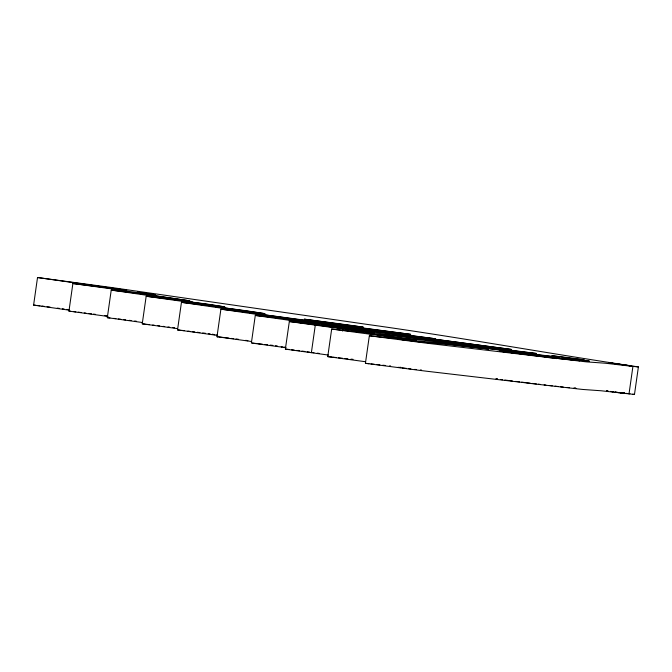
<?xml version="1.0" encoding="UTF-8"?>
<svg xmlns="http://www.w3.org/2000/svg" width="672" height="672" viewBox="0 0 672 672"><rect width="100%" height="100%" fill="white"/><g stroke="black" fill="none" stroke-linecap="round" stroke-linejoin="round"><path stroke-width="1.01" d="M69.224 310.178L33.6 305.088L37.523 277.519L111.955 287.574L367.055 324.383C457.75 336.941 547.865 353.48 638.4 366.912L634.477 394.481L601.222 390.776L583.12 389.483A41.16 1.075 8.1 0 1 580.398 389.206L532.93 383.746A346.609 9.072 8.1 0 1 522.774 382.486L426.938 371.263A94.676 2.478 8.1 0 1 420.756 370.507L365.425 363.325L369.348 335.756L383.796 337.336A80.581 2.108 8.1 0 0 386.677 337.646L416.329 340.166L398.849 337.991A149.78 3.923 8.1 0 1 394.229 337.436L331.708 329.062L345.517 330.59A51.425 1.344 8.1 0 0 348.617 330.935L374.396 333.295L311.27 324.576M108.1 316.478L68.956 311.094L72.878 283.525L126.664 290.245L37.523 277.519M142.246 322.493L107.31 317.663L111.233 290.094L156.358 295.621L123.43 290.531A52.483 1.378 8.1 0 0 115.475 289.388L72.878 283.525M177.4 328.616L142.246 323.82L146.177 296.251L192.116 301.862L111.233 290.094M217.678 335.446L177.526 329.902L181.448 302.324L225.431 307.633L215.3 306.054A249.547 6.535 8.1 0 0 209.555 305.18L146.177 296.251M216.98 336.739L220.903 309.17L258.922 313.631L181.448 302.333M286.087 347.701L251.378 343.014L255.284 315.428L293.168 319.637L220.954 309.187M307.087 352.12L285.356 349.129L289.33 321.535L295.008 322.157A20.009 0.521 8.1 0 0 295.999 322.283L300.048 322.778A24.494 0.638 8.1 0 1 301.913 323.005L314.899 324.744A100.254 2.621 8.1 0 0 319.519 325.366L382.586 333.833A33.701 0.882 8.1 0 0 387.526 334.454L455.339 342.468L430.937 339.049A469.064 12.281 8.1 0 0 417.707 337.252L367.382 330.742A467.426 12.239 8.1 0 0 357.714 329.557L342.989 327.785A259.535 6.796 8.1 0 0 335.748 326.928L300.056 322.543L298.402 322.283L319.024 324.517L255.301 315.445M311.38 352.666L315.302 325.097M365.098 361.67L327.751 356.614L331.674 329.045M342.485 331.036L342.779 328.994M629 393.985L632.923 366.416L638.4 366.912M289.246 321.544L311.018 324.551M285.407 349.104L289.111 349.482M107.31 317.663L109.939 317.915M137.281 292.186L149.444 293.815A19.068 0.496 8.1 0 1 151.746 294.176L155.291 294.756L146.647 293.572A77.255 2.024 8.1 0 1 144.43 293.252L137.332 292.194M33.6 305.088L35.591 305.273M142.246 323.82L145.337 324.156M68.956 311.094L70.585 311.237M327.751 356.614L332.111 357.059M177.526 329.893L180.331 330.196M148.21 294.916L156.164 295.873A72.895 1.907 8.1 0 1 159.012 296.226L189.941 300.846L148.21 294.924M497.473 378.857L495.944 378.798L497.221 379.025M399.823 367.265L401.024 367.366M420.361 369.961L421.554 370.062M389.575 365.87L390.608 365.963M573.703 388.114L575.921 388.273L574.652 388.038M353.06 359.327L351.002 359.134M385.61 365.501L382.754 365.207M252.235 343.064L256.099 343.484M281.954 346.76L281.19 346.693L282.156 346.853M347.852 358.831L344.694 358.504M567.092 387.458L569.537 387.702M218.156 336.848L217.022 336.739L251.37 341.485M560.582 386.786L563.237 387.064M624.918 393.355L620.206 392.792M379.873 364.904L376.782 364.568M414.7 369.382L416.321 369.558M307.348 352.145L328.415 355.076M624.464 393.313L619.895 392.75M247.666 340.586L245.692 340.376L247.834 340.712M374.514 364.316L371.003 363.913M368.894 363.678L365.425 363.325M557.869 386.492L555.114 386.182M212.461 334.312L214.645 334.564M257.998 343.694L262.458 344.198M557.626 358.453L579.844 360.704L499.867 351.229L544.253 356.849M219.29 336.974L224.482 337.588M264.944 344.484L267.54 344.786M270.194 345.089L272.882 345.4M275.528 345.702L277.242 345.904M333.161 357.176L336.403 357.554M338.503 357.798L341.594 358.159A51.425 1.344 8.1 0 0 342.619 358.277M554.677 358.109L584.321 361.637A41.16 1.075 8.1 0 0 587.042 361.914L605.144 363.208L632.923 366.416M552.25 385.846L549.192 385.484M557.004 358.613L544.774 357.143M553.123 357.924L536.861 356.177A346.609 9.072 8.1 0 1 526.697 354.917L430.861 343.694A94.676 2.478 8.1 0 1 424.679 342.938L369.382 335.773M181.415 330.322L184.212 330.666M225.204 337.672L228.925 338.125M231.294 338.411L233.68 338.696M236.057 338.982L238.375 339.268M294.193 350.104L292.076 349.852A20.462 0.538 8.1 0 1 291.43 349.768M544.102 384.88L545.874 385.09M408.736 368.684L410.886 368.945M73.676 311.606L75.802 311.867M521.707 382.141L525.277 382.578M525.983 382.67L530.158 383.174M532.232 383.426L536.348 383.93M538.356 384.174L540.33 384.418M36.75 305.407L39.925 305.802M113.585 318.352L115.853 318.637M146.546 324.307L149.411 324.66M163.01 326.348L164.69 326.55M152.695 325.063L154.417 325.282M157.895 325.71L159.617 325.928M168.017 326.962L169.663 327.172M172.914 327.575L174.51 327.768M187.874 331.111L189.983 331.372M192.259 331.657L194.687 331.951M197.249 332.27L199.928 332.606M202.7 332.951L205.514 333.295M208.295 333.64L210.076 333.858M515.651 381.394L519.498 381.872M78.296 312.169L81.136 312.53M118.331 318.948L120.968 319.276M134.677 321.014L136.399 321.233M509.04 380.57L504.857 380.041M509.888 380.671L512.425 380.99M406.543 368.407L402.377 367.878M84.294 312.925L86.024 313.144M129.268 320.326L131.09 320.561M123.707 319.628L125.563 319.864M88.687 313.488L91.501 313.849M93.5 314.101L95.491 314.362M104.765 315.563L106.781 315.823M299.46 350.767L297.982 350.574A24.494 0.638 8.1 0 0 296.696 350.414M41.983 306.071L44.352 306.382M500.405 379.462L502.513 379.739M302.005 351.103L304.945 351.49M47.065 306.743L50.123 307.146M619.483 392.692L614.905 392.062M317.327 353.161L319.141 353.405M57.33 308.112L59.396 308.389M62.345 308.792L64.117 309.036M618.937 392.624L614.981 392.07M307.154 351.792L309.624 352.128M66.822 309.397L68.704 309.658M298.284 350.414L299.552 350.582M400.579 367.643L398.017 367.282M283.828 347.088L284.978 347.248M216.628 334.992L217.367 335.093M214.813 334.723L212.092 334.32M613.385 391.835L610.52 391.398M612.872 391.759L610.823 391.448M628.681 393.448L629.958 393.649M623.246 392.742L624.784 393.011M623.742 392.826L624.464 392.952M608.152 391.012L606.799 390.776M632.822 394.128L634.477 394.481M607.58 390.911L606.682 390.751M313.958 352.716A100.254 2.621 8.1 0 1 312.421 352.506M584.102 359.856L580.7 359.545A30.097 0.79 8.1 0 1 570.839 358.344A26.191 0.689 8.1 0 1 569.411 358.151L551.813 355.748L554.19 355.967A33.197 0.865 8.1 0 1 559.667 356.605L563.38 357.059A53.172 1.394 8.1 0 1 575.702 358.646L584.102 359.856M609.076 362.788L630.714 365.887L609.076 362.788M626.791 393.456L626.01 393.456L626.783 393.464M566.278 358.495L581.65 360.427A66.478 1.739 8.1 0 0 586.589 360.906L589.386 361.082L566.278 358.495M469.711 346.147L539.944 355.219A123.69 3.234 8.1 0 0 547.05 356.034L559.062 357.26L469.711 346.147M264.844 313.639L215.536 306.667L245.91 310.724A209.891 5.494 8.1 0 1 251.244 311.531L264.844 313.639M401.369 339.536L420.244 341.989L446.166 344.291A101.212 2.646 8.1 0 1 450.584 344.744L488.678 349.07L443.848 343.468A65.705 1.722 8.1 0 0 438.992 342.93L401.369 339.536M285.18 319.124L372.439 331.044L435.481 338.772L319.36 323.291A52.508 1.378 8.1 0 0 314.261 322.61L285.18 319.124M476.288 346.366L440.975 342.199A59.354 1.554 8.1 0 0 436.96 341.746L392.482 336.823A112.375 2.94 8.1 0 1 382.561 335.521L366.568 333.22L402.923 336.722L453.432 343.174A57.91 1.512 8.1 0 1 459.992 344.03L476.288 346.366M426.367 338.1L511.274 349.423L426.434 338.108M184.397 301.14L224.834 306.877L211.336 304.727A141.061 3.696 8.1 0 0 206.917 304.046L184.397 301.14M363.132 327.113L352.01 325.71A118.684 3.108 8.1 0 1 347.592 325.122L346.156 324.937A99.926 2.612 8.1 0 1 338.31 323.887L304.231 319.166L339.763 323.837A88.603 2.318 8.1 0 1 347.046 324.828A93.458 2.444 8.1 0 1 351.658 325.458L363.132 327.113M439.858 341.023L502.74 349.423A92.711 2.428 8.1 0 0 508.435 350.162A94.122 2.461 8.1 0 0 519.187 351.515L536.306 353.472L439.858 341.023M249.908 312.833L302.593 320.191A471.643 12.348 8.1 0 0 333.824 324.509L410.743 334.354L249.908 312.833"/></g></svg>
